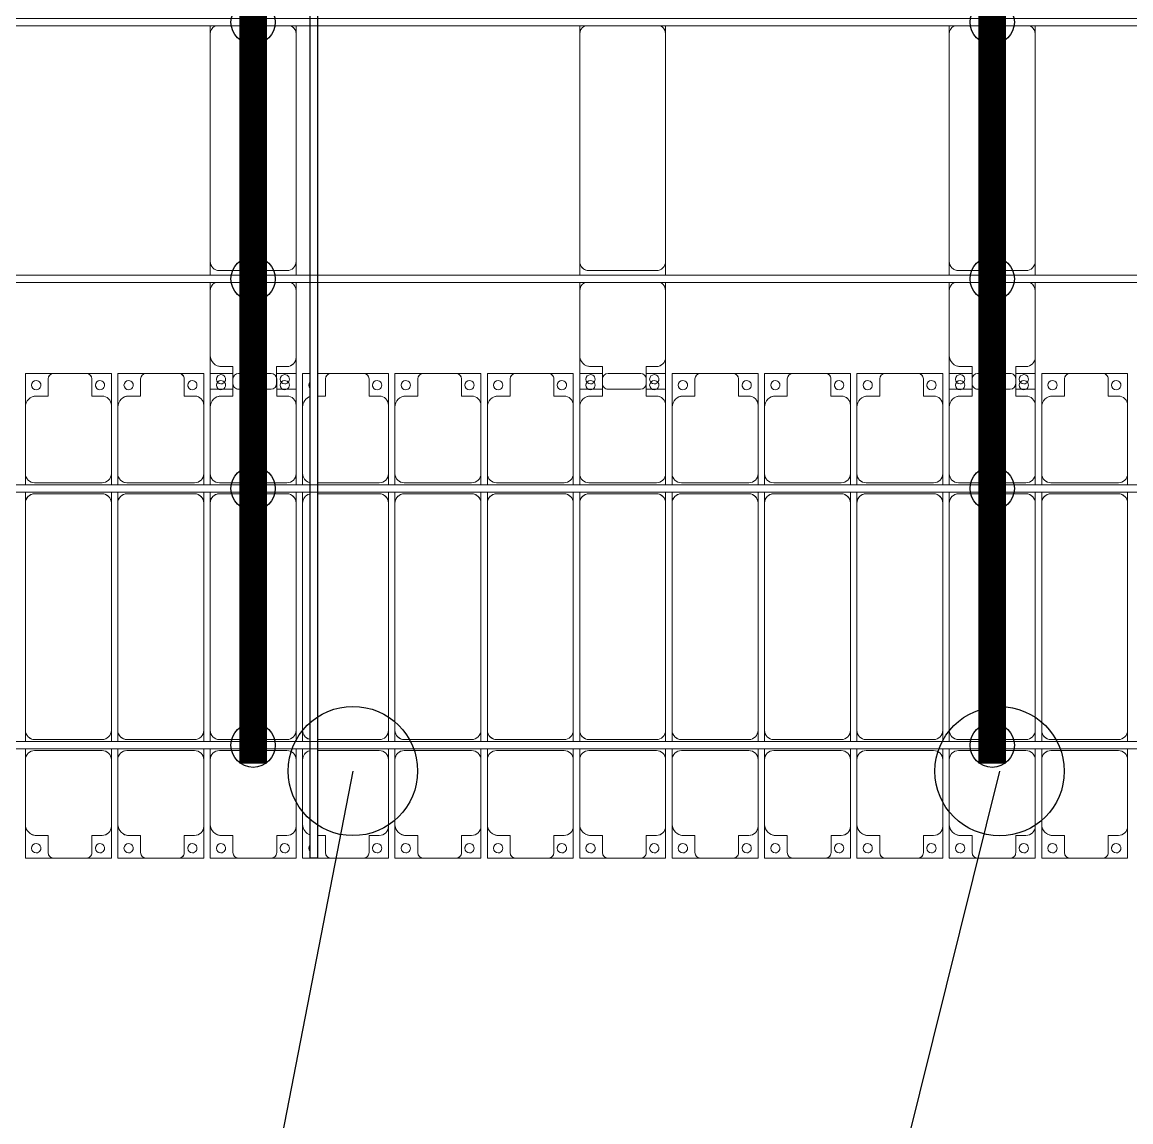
# Model space of a CAD drawing. Header units: millimetres. Extents: x -178706 to 107777, y -87310 to 933.
# Drawn here: x -132141 to -126141, y -81215 to -75261 of the extents above; entities that cross this region are included whole.
import ezdxf

# ---------------------------------------------------------------- set-up
doc = ezdxf.new("R2010")
doc.units = ezdxf.units.MM
doc.layers.add('A-GENM', color=13, linetype='Continuous', lineweight=9)
doc.layers.add('S-BEAM', color=12, linetype='Continuous', lineweight=9)
for name, color, linetype in [('GC-BICH NEO', 6, 'Continuous'), ('GC-DAY NEO', 5, 'Continuous'), ('GC-HOP 40x60 GIA CUONG', 1, 'Continuous')]:
    doc.layers.add(name, color=color, linetype=linetype)

# ---------------------------------------------------------------- blocks, each defined once
blk = doc.blocks.new('Dải phao đi lại kèm đỡ invester - DẢI PHAO ĐI LẠI-19658-BỐ TRÍ KHUNG KẾT CẤU BÈ PIN 04')
at = {"layer": 'A-GENM', "color": 7}
for p, q in [((38758.4, 1312.2), (38911.8, 1312.2)), ((38758.4, 1129.7), (38758.4, 1312.2)), ((38881.8, 1282.2), (38881.8, 1189.7)), ((39088.2, 1312.2), (38911.8, 1312.2)), ((39088.2, 1312.2), (39223.4, 1312.2)), ((39118.2, 1189.7), (39118.2, 1282.2)), ((39223.4, 1312.2), (39223.4, 1139.7)), ((39258.4, 1312.2), (39411.8, 1312.2)), ((39258.4, 1129.7), (39258.4, 1312.2)), ((39381.8, 1282.2), (39381.8, 1189.7)), ((39588.2, 1312.2), (39411.8, 1312.2)), ((39588.2, 1312.2), (39723.4, 1312.2)), ((39618.2, 1189.7), (39618.2, 1282.2)), ((39723.4, 1312.2), (39723.4, 1139.7)), ((39758.4, 1312.2), (39881.8, 1312.2)), ((39758.4, 1129.7), (39758.4, 1312.2)), ((39881.8, 1282.2), (39881.8, 1189.7)), ((40088.2, 1312.2), (39911.8, 1312.2)), ((40118.2, 1312.2), (40223.4, 1312.2)), ((40118.2, 1189.7), (40118.2, 1282.2)), ((40223.4, 1312.2), (40223.4, 1139.7)), ((40258.4, 1312.2), (40300, 1312.2)), ((40258.4, 1129.7), (40258.4, 1312.2)), ((40340, 1312.2), (40411.8, 1312.2)), ((40381.8, 1282.2), (40381.8, 1189.7)), ((40588.2, 1312.2), (40411.8, 1312.2)), ((40588.2, 1312.2), (40723.4, 1312.2)), ((40618.2, 1189.7), (40618.2, 1282.2)), ((40723.4, 1312.2), (40723.4, 1139.7)), ((40758.4, 1312.2), (40911.8, 1312.2)), ((40758.4, 1129.7), (40758.4, 1312.2)), ((40881.8, 1282.2), (40881.8, 1189.7)), ((41088.2, 1312.2), (40911.8, 1312.2)), ((41088.2, 1312.2), (41223.4, 1312.2)), ((41118.2, 1189.7), (41118.2, 1282.2)), ((41223.4, 1312.2), (41223.4, 1139.7)), ((41258.4, 1312.2), (41411.8, 1312.2)), ((41258.4, 1129.7), (41258.4, 1312.2)), ((41381.8, 1282.2), (41381.8, 1189.7)), ((41588.2, 1312.2), (41411.8, 1312.2)), ((41588.2, 1312.2), (41723.4, 1312.2)), ((41618.2, 1189.7), (41618.2, 1282.2)), ((41723.4, 1312.2), (41723.4, 1139.7)), ((41758.4, 1312.2), (41881.8, 1312.2)), ((41758.4, 1129.7), (41758.4, 1312.2)), ((41881.8, 1282.2), (41881.8, 1189.7)), ((42088.2, 1312.2), (41911.8, 1312.2)), ((42118.2, 1312.2), (42223.4, 1312.2)), ((42118.2, 1189.7), (42118.2, 1282.2)), ((42223.4, 1312.2), (42223.4, 1139.7)), ((42258.4, 1312.2), (42411.8, 1312.2)), ((42258.4, 1129.7), (42258.4, 1312.2)), ((42381.8, 1282.2), (42381.8, 1189.7)), ((42588.2, 1312.2), (42411.8, 1312.2)), ((42588.2, 1312.2), (42723.4, 1312.2)), ((42618.2, 1189.7), (42618.2, 1282.2)), ((42723.4, 1312.2), (42723.4, 1139.7)), ((42758.4, 1312.2), (42911.8, 1312.2)), ((42758.4, 1129.7), (42758.4, 1312.2)), ((42881.8, 1282.2), (42881.8, 1189.7)), ((43088.2, 1312.2), (42911.8, 1312.2)), ((43088.2, 1312.2), (43223.4, 1312.2)), ((43118.2, 1189.7), (43118.2, 1282.2)), ((43223.4, 1312.2), (43223.4, 1139.7)), ((43258.4, 1312.2), (43411.8, 1312.2)), ((43258.4, 1129.7), (43258.4, 1312.2)), ((43381.8, 1282.2), (43381.8, 1189.7)), ((43588.2, 1312.2), (43411.8, 1312.2)), ((43588.2, 1312.2), (43723.4, 1312.2)), ((43618.2, 1189.7), (43618.2, 1282.2)), ((43723.4, 1312.2), (43723.4, 1139.7)), ((43758.4, 1312.2), (43881.8, 1312.2)), ((43758.4, 1129.7), (43758.4, 1312.2)), ((43881.8, 1282.2), (43881.8, 1189.7)), ((44088.2, 1312.2), (43911.8, 1312.2)), ((44118.2, 1312.2), (44223.4, 1312.2)), ((44118.2, 1189.7), (44118.2, 1282.2)), ((44223.4, 1312.2), (44223.4, 1139.7)), ((44258.4, 1312.2), (44411.8, 1312.2)), ((44258.4, 1129.7), (44258.4, 1312.2)), ((44381.8, 1282.2), (44381.8, 1189.7)), ((44588.2, 1312.2), (44411.8, 1312.2)), ((44588.2, 1312.2), (44723.4, 1312.2)), ((44618.2, 1189.7), (44618.2, 1282.2)), ((44723.4, 1312.2), (44723.4, 1139.7)), ((38881.8, 1189.7), (38818.4, 1189.7)), ((39173.4, 1189.7), (39118.2, 1189.7)), ((39381.8, 1189.7), (39318.4, 1189.7)), ((39673.4, 1189.7), (39618.2, 1189.7)), ((39881.8, 1189.7), (39818.4, 1189.7)), ((40173.4, 1189.7), (40118.2, 1189.7)), ((40381.8, 1189.7), (40340, 1189.7)), ((40673.4, 1189.7), (40618.2, 1189.7)), ((40881.8, 1189.7), (40818.4, 1189.7)), ((41173.4, 1189.7), (41118.2, 1189.7)), ((41381.8, 1189.7), (41318.4, 1189.7)), ((41673.4, 1189.7), (41618.2, 1189.7)), ((41881.8, 1189.7), (41818.4, 1189.7)), ((42173.4, 1189.7), (42118.2, 1189.7)), ((42381.8, 1189.7), (42318.4, 1189.7)), ((42673.4, 1189.7), (42618.2, 1189.7)), ((42881.8, 1189.7), (42818.4, 1189.7)), ((43173.4, 1189.7), (43118.2, 1189.7)), ((43381.8, 1189.7), (43318.4, 1189.7)), ((43673.4, 1189.7), (43618.2, 1189.7)), ((43881.8, 1189.7), (43818.4, 1189.7)), ((44173.4, 1189.7), (44118.2, 1189.7)), ((44381.8, 1189.7), (44318.4, 1189.7)), ((44673.4, 1189.7), (44618.2, 1189.7)), ((38758.4, 1129.7), (38758.4, 769.7)), ((39223.4, 769.7), (39223.4, 1139.7)), ((39258.4, 1129.7), (39258.4, 769.7)), ((39723.4, 769.7), (39723.4, 1139.7)), ((39758.4, 1129.7), (39758.4, 769.7)), ((40223.4, 769.7), (40223.4, 1139.7)), ((40258.4, 1129.7), (40258.4, 769.7)), ((40723.4, 769.7), (40723.4, 1139.7)), ((40758.4, 1129.7), (40758.4, 769.7)), ((41223.4, 769.7), (41223.4, 1139.7)), ((41258.4, 1129.7), (41258.4, 769.7)), ((41723.4, 769.7), (41723.4, 1139.7)), ((41758.4, 1129.7), (41758.4, 769.7)), ((42223.4, 769.7), (42223.4, 1139.7)), ((42258.4, 1129.7), (42258.4, 769.7)), ((42723.4, 769.7), (42723.4, 1139.7)), ((42758.4, 1129.7), (42758.4, 769.7)), ((43223.4, 769.7), (43223.4, 1139.7)), ((43258.4, 1129.7), (43258.4, 769.7)), ((43723.4, 769.7), (43723.4, 1139.7)), ((43758.4, 1129.7), (43758.4, 769.7)), ((44223.4, 769.7), (44223.4, 1139.7)), ((44258.4, 1129.7), (44258.4, 769.7)), ((44723.4, 769.7), (44723.4, 1139.7)), ((38758.4, 708.9), (38758.4, 769.7)), ((39223.4, 769.7), (39223.4, 708.9)), ((39258.4, 708.9), (39258.4, 769.7)), ((39723.4, 769.7), (39723.4, 708.9)), ((39758.4, 708.9), (39758.4, 769.7)), ((40223.4, 769.7), (40223.4, 708.9)), ((40258.4, 708.9), (40258.4, 769.7)), ((40723.4, 769.7), (40723.4, 708.9)), ((40758.4, 708.9), (40758.4, 769.7)), ((41223.4, 769.7), (41223.4, 708.9)), ((41258.4, 708.9), (41258.4, 769.7)), ((41723.4, 769.7), (41723.4, 708.9)), ((41758.4, 708.9), (41758.4, 769.7)), ((42223.4, 769.7), (42223.4, 708.9)), ((42258.4, 708.9), (42258.4, 769.7)), ((42723.4, 769.7), (42723.4, 708.9)), ((42758.4, 708.9), (42758.4, 769.7)), ((43223.4, 769.7), (43223.4, 708.9)), ((43258.4, 708.9), (43258.4, 769.7)), ((43723.4, 769.7), (43723.4, 708.9)), ((43758.4, 708.9), (43758.4, 769.7)), ((44223.4, 769.7), (44223.4, 708.9)), ((44258.4, 708.9), (44258.4, 769.7)), ((44723.4, 769.7), (44723.4, 708.9)), ((38758.4, 610.3), (38758.4, 668.9)), ((38808.4, 719.7), (39173.4, 719.7)), ((39173.4, 660.3), (38808.4, 660.3)), ((39223.4, 668.9), (39223.4, 610.3)), ((39258.4, 610.3), (39258.4, 668.9)), ((39308.4, 719.7), (39673.4, 719.7)), ((39673.4, 660.3), (39308.4, 660.3)), ((39723.4, 668.9), (39723.4, 610.3)), ((39758.4, 610.3), (39758.4, 668.9)), ((39808.4, 719.7), (40173.4, 719.7)), ((40173.4, 660.3), (39808.4, 660.3)), ((40223.4, 668.9), (40223.4, 610.3)), ((40258.4, 610.3), (40258.4, 668.9)), ((40340, 719.7), (40673.4, 719.7)), ((40673.4, 660.3), (40340, 660.3)), ((40723.4, 668.9), (40723.4, 610.3)), ((40758.4, 610.3), (40758.4, 668.9)), ((40808.4, 719.7), (41173.4, 719.7)), ((41173.4, 660.3), (40808.4, 660.3)), ((41223.4, 668.9), (41223.4, 610.3)), ((41258.4, 610.3), (41258.4, 668.9)), ((41308.4, 719.7), (41673.4, 719.7)), ((41673.4, 660.3), (41308.4, 660.3)), ((41723.4, 668.9), (41723.4, 610.3)), ((41758.4, 610.3), (41758.4, 668.9)), ((41808.4, 719.7), (42173.4, 719.7)), ((42173.4, 660.3), (41808.4, 660.3)), ((42223.4, 668.9), (42223.4, 610.3)), ((42258.4, 610.3), (42258.4, 668.9)), ((42308.4, 719.7), (42673.4, 719.7)), ((42673.4, 660.3), (42308.4, 660.3)), ((42723.4, 668.9), (42723.4, 610.3)), ((42758.4, 610.3), (42758.4, 668.9)), ((42808.4, 719.7), (43173.4, 719.7)), ((43173.4, 660.3), (42808.4, 660.3)), ((43223.4, 668.9), (43223.4, 610.3)), ((43258.4, 610.3), (43258.4, 668.9)), ((43308.4, 719.7), (43673.4, 719.7)), ((43673.4, 660.3), (43308.4, 660.3)), ((43723.4, 668.9), (43723.4, 610.3)), ((43758.4, 610.3), (43758.4, 668.9)), ((43808.4, 719.7), (44173.4, 719.7)), ((44173.4, 660.3), (43808.4, 660.3)), ((44223.4, 668.9), (44223.4, 610.3)), ((44258.4, 610.3), (44258.4, 668.9)), ((44308.4, 719.7), (44673.4, 719.7)), ((44673.4, 660.3), (44308.4, 660.3)), ((44723.4, 668.9), (44723.4, 610.3)), ((38758.4, 610.3), (38758.4, -620.3)), ((39223.4, -620.3), (39223.4, 610.3)), ((39258.4, 610.3), (39258.4, -620.3)), ((39723.4, -620.3), (39723.4, 610.3)), ((39758.4, 610.3), (39758.4, -620.3)), ((40223.4, -620.3), (40223.4, 610.3)), ((40258.4, 610.3), (40258.4, -620.3)), ((40723.4, -620.3), (40723.4, 610.3)), ((40758.4, 610.3), (40758.4, -620.3)), ((41223.4, -620.3), (41223.4, 610.3)), ((41258.4, 610.3), (41258.4, -620.3)), ((41723.4, -620.3), (41723.4, 610.3)), ((41758.4, 610.3), (41758.4, -620.3)), ((42223.4, -620.3), (42223.4, 610.3)), ((42258.4, 610.3), (42258.4, -620.3)), ((42723.4, -620.3), (42723.4, 610.3)), ((42758.4, 610.3), (42758.4, -620.3)), ((43223.4, -620.3), (43223.4, 610.3)), ((43258.4, 610.3), (43258.4, -620.3)), ((43723.4, -620.3), (43723.4, 610.3)), ((43758.4, 610.3), (43758.4, -620.3)), ((44223.4, -620.3), (44223.4, 610.3)), ((44258.4, 610.3), (44258.4, -620.3)), ((44723.4, -620.3), (44723.4, 610.3)), ((38758.4, -681.1), (38758.4, -620.3)), ((39223.4, -620.3), (39223.4, -681.1)), ((39258.4, -681.1), (39258.4, -620.3)), ((39723.4, -620.3), (39723.4, -681.1)), ((39758.4, -681.1), (39758.4, -620.3)), ((40223.4, -620.3), (40223.4, -681.1)), ((40258.4, -681.1), (40258.4, -620.3)), ((40723.4, -620.3), (40723.4, -681.1)), ((40758.4, -681.1), (40758.4, -620.3)), ((41223.4, -620.3), (41223.4, -681.1)), ((41258.4, -681.1), (41258.4, -620.3)), ((41723.4, -620.3), (41723.4, -681.1)), ((41758.4, -681.1), (41758.4, -620.3)), ((42223.4, -620.3), (42223.4, -681.1)), ((42258.4, -681.1), (42258.4, -620.3)), ((42723.4, -620.3), (42723.4, -681.1)), ((42758.4, -681.1), (42758.4, -620.3)), ((43223.4, -620.3), (43223.4, -681.1)), ((43258.4, -681.1), (43258.4, -620.3)), ((43723.4, -620.3), (43723.4, -681.1)), ((43758.4, -681.1), (43758.4, -620.3)), ((44223.4, -620.3), (44223.4, -681.1)), ((44258.4, -681.1), (44258.4, -620.3)), ((44723.4, -620.3), (44723.4, -681.1)), ((38808.4, -670.3), (39173.4, -670.3)), ((39308.4, -670.3), (39673.4, -670.3)), ((39808.4, -670.3), (40173.4, -670.3)), ((40340, -670.3), (40673.4, -670.3)), ((40808.4, -670.3), (41173.4, -670.3)), ((41308.4, -670.3), (41673.4, -670.3)), ((41808.4, -670.3), (42173.4, -670.3)), ((42308.4, -670.3), (42673.4, -670.3)), ((42808.4, -670.3), (43173.4, -670.3)), ((43308.4, -670.3), (43673.4, -670.3)), ((43808.4, -670.3), (44173.4, -670.3)), ((44308.4, -670.3), (44673.4, -670.3)), ((38758.4, -779.7), (38758.4, -721.1)), ((38758.4, -779.7), (38758.4, -1129.7)), ((39173.4, -729.7), (38808.4, -729.7)), ((39223.4, -721.1), (39223.4, -779.7)), ((39223.4, -1139.7), (39223.4, -779.7)), ((39258.4, -779.7), (39258.4, -721.1)), ((39258.4, -779.7), (39258.4, -1129.7)), ((39673.4, -729.7), (39308.4, -729.7)), ((39723.4, -721.1), (39723.4, -779.7)), ((39723.4, -1139.7), (39723.4, -779.7)), ((39758.4, -779.7), (39758.4, -721.1)), ((39758.4, -779.7), (39758.4, -1129.7)), ((40173.4, -729.7), (39808.4, -729.7)), ((40223.4, -721.1), (40223.4, -779.7)), ((40223.4, -1139.7), (40223.4, -779.7)), ((40258.4, -779.7), (40258.4, -721.1)), ((40258.4, -779.7), (40258.4, -1129.7)), ((40673.4, -729.7), (40340, -729.7)), ((40723.4, -721.1), (40723.4, -779.7)), ((40723.4, -1139.7), (40723.4, -779.7)), ((40758.4, -779.7), (40758.4, -721.1)), ((40758.4, -779.7), (40758.4, -1129.7)), ((41173.4, -729.7), (40808.4, -729.7)), ((41223.4, -721.1), (41223.4, -779.7)), ((41223.4, -1139.7), (41223.4, -779.7)), ((41258.4, -779.7), (41258.4, -721.1)), ((41258.4, -779.7), (41258.4, -1129.7)), ((41673.4, -729.7), (41308.4, -729.7)), ((41723.4, -721.1), (41723.4, -779.7)), ((41723.4, -1139.7), (41723.4, -779.7)), ((41758.4, -779.7), (41758.4, -721.1)), ((41758.4, -779.7), (41758.4, -1129.7)), ((42173.4, -729.7), (41808.4, -729.7)), ((42223.4, -721.1), (42223.4, -779.7)), ((42223.4, -1139.7), (42223.4, -779.7)), ((42258.4, -779.7), (42258.4, -721.1)), ((42258.4, -779.7), (42258.4, -1129.7)), ((42673.4, -729.7), (42308.4, -729.7)), ((42723.4, -721.1), (42723.4, -779.7)), ((42723.4, -1139.7), (42723.4, -779.7)), ((42758.4, -779.7), (42758.4, -721.1)), ((42758.4, -779.7), (42758.4, -1129.7)), ((43173.4, -729.7), (42808.4, -729.7)), ((43223.4, -721.1), (43223.4, -779.7)), ((43223.4, -1139.7), (43223.4, -779.7)), ((43258.4, -779.7), (43258.4, -721.1)), ((43258.4, -779.7), (43258.4, -1129.7)), ((43673.4, -729.7), (43308.4, -729.7)), ((43723.4, -721.1), (43723.4, -779.7)), ((43723.4, -1139.7), (43723.4, -779.7)), ((43758.4, -779.7), (43758.4, -721.1)), ((43758.4, -779.7), (43758.4, -1129.7)), ((44173.4, -729.7), (43808.4, -729.7)), ((44223.4, -721.1), (44223.4, -779.7)), ((44223.4, -1139.7), (44223.4, -779.7)), ((44258.4, -779.7), (44258.4, -721.1)), ((44258.4, -779.7), (44258.4, -1129.7)), ((44673.4, -729.7), (44308.4, -729.7)), ((44723.4, -721.1), (44723.4, -779.7)), ((44723.4, -1139.7), (44723.4, -779.7)), ((38758.4, -1312.2), (38758.4, -1129.7)), ((39223.4, -1139.7), (39223.4, -1312.2)), ((39258.4, -1312.2), (39258.4, -1129.7)), ((39723.4, -1139.7), (39723.4, -1312.2)), ((39758.4, -1312.2), (39758.4, -1129.7)), ((40223.4, -1139.7), (40223.4, -1312.2)), ((40258.4, -1312.2), (40258.4, -1129.7)), ((40723.4, -1139.7), (40723.4, -1312.2)), ((40758.4, -1312.2), (40758.4, -1129.7)), ((41223.4, -1139.7), (41223.4, -1312.2)), ((41258.4, -1312.2), (41258.4, -1129.7)), ((41723.4, -1139.7), (41723.4, -1312.2)), ((41758.4, -1312.2), (41758.4, -1129.7)), ((42223.4, -1139.7), (42223.4, -1312.2)), ((42258.4, -1312.2), (42258.4, -1129.7)), ((42723.4, -1139.7), (42723.4, -1312.2)), ((42758.4, -1312.2), (42758.4, -1129.7)), ((43223.4, -1139.7), (43223.4, -1312.2)), ((43258.4, -1312.2), (43258.4, -1129.7)), ((43723.4, -1139.7), (43723.4, -1312.2)), ((43758.4, -1312.2), (43758.4, -1129.7)), ((44223.4, -1139.7), (44223.4, -1312.2)), ((44258.4, -1312.2), (44258.4, -1129.7)), ((44723.4, -1139.7), (44723.4, -1312.2)), ((38818.4, -1189.7), (38881.8, -1189.7)), ((38881.8, -1189.7), (38881.8, -1282.2)), ((39118.2, -1282.2), (39118.2, -1189.7)), ((39118.2, -1189.7), (39173.4, -1189.7)), ((39318.4, -1189.7), (39381.8, -1189.7)), ((39381.8, -1189.7), (39381.8, -1282.2)), ((39618.2, -1282.2), (39618.2, -1189.7)), ((39618.2, -1189.7), (39673.4, -1189.7)), ((39818.4, -1189.7), (39881.8, -1189.7)), ((39881.8, -1189.7), (39881.8, -1282.2)), ((40118.2, -1282.2), (40118.2, -1189.7)), ((40118.2, -1189.7), (40173.4, -1189.7)), ((40340, -1189.7), (40381.8, -1189.7)), ((40381.8, -1189.7), (40381.8, -1282.2)), ((40618.2, -1282.2), (40618.2, -1189.7)), ((40618.2, -1189.7), (40673.4, -1189.7)), ((40818.4, -1189.7), (40881.8, -1189.7)), ((40881.8, -1189.7), (40881.8, -1282.2)), ((41118.2, -1282.2), (41118.2, -1189.7)), ((41118.2, -1189.7), (41173.4, -1189.7)), ((41318.4, -1189.7), (41381.8, -1189.7)), ((41381.8, -1189.7), (41381.8, -1282.2)), ((41618.2, -1282.2), (41618.2, -1189.7)), ((41618.2, -1189.7), (41673.4, -1189.7)), ((41818.4, -1189.7), (41881.8, -1189.7)), ((41881.8, -1189.7), (41881.8, -1282.2)), ((42118.2, -1282.2), (42118.2, -1189.7)), ((42118.2, -1189.7), (42173.4, -1189.7)), ((42318.4, -1189.7), (42381.8, -1189.7)), ((42381.8, -1189.7), (42381.8, -1282.2)), ((42618.2, -1282.2), (42618.2, -1189.7)), ((42618.2, -1189.7), (42673.4, -1189.7)), ((42818.4, -1189.7), (42881.8, -1189.7)), ((42881.8, -1189.7), (42881.8, -1282.2)), ((43118.2, -1282.2), (43118.2, -1189.7)), ((43118.2, -1189.7), (43173.4, -1189.7)), ((43318.4, -1189.7), (43381.8, -1189.7)), ((43381.8, -1189.7), (43381.8, -1282.2)), ((43618.2, -1282.2), (43618.2, -1189.7)), ((43618.2, -1189.7), (43673.4, -1189.7)), ((43818.4, -1189.7), (43881.8, -1189.7)), ((43881.8, -1189.7), (43881.8, -1282.2)), ((44118.2, -1282.2), (44118.2, -1189.7)), ((44118.2, -1189.7), (44173.4, -1189.7)), ((44318.4, -1189.7), (44381.8, -1189.7)), ((44381.8, -1189.7), (44381.8, -1282.2)), ((44618.2, -1282.2), (44618.2, -1189.7)), ((44618.2, -1189.7), (44673.4, -1189.7)), ((38911.8, -1312.2), (38758.4, -1312.2)), ((38911.8, -1312.2), (39088.2, -1312.2)), ((39223.4, -1312.2), (39088.2, -1312.2)), ((39411.8, -1312.2), (39258.4, -1312.2)), ((39411.8, -1312.2), (39588.2, -1312.2)), ((39723.4, -1312.2), (39588.2, -1312.2)), ((39911.8, -1312.2), (39758.4, -1312.2)), ((39911.8, -1312.2), (40088.2, -1312.2)), ((40223.4, -1312.2), (40088.2, -1312.2)), ((40300, -1312.2), (40258.4, -1312.2)), ((40411.8, -1312.2), (40340, -1312.2)), ((40411.8, -1312.2), (40588.2, -1312.2)), ((40723.4, -1312.2), (40588.2, -1312.2)), ((40911.8, -1312.2), (40758.4, -1312.2)), ((40911.8, -1312.2), (41088.2, -1312.2)), ((41223.4, -1312.2), (41088.2, -1312.2)), ((41411.8, -1312.2), (41258.4, -1312.2)), ((41411.8, -1312.2), (41588.2, -1312.2)), ((41723.4, -1312.2), (41588.2, -1312.2)), ((41911.8, -1312.2), (41758.4, -1312.2)), ((41911.8, -1312.2), (42088.2, -1312.2)), ((42223.4, -1312.2), (42088.2, -1312.2)), ((42411.8, -1312.2), (42258.4, -1312.2)), ((42411.8, -1312.2), (42588.2, -1312.2)), ((42723.4, -1312.2), (42588.2, -1312.2)), ((42911.8, -1312.2), (42758.4, -1312.2)), ((42911.8, -1312.2), (43088.2, -1312.2)), ((43223.4, -1312.2), (43088.2, -1312.2)), ((43411.8, -1312.2), (43258.4, -1312.2)), ((43411.8, -1312.2), (43588.2, -1312.2)), ((43723.4, -1312.2), (43588.2, -1312.2)), ((43911.8, -1312.2), (43758.4, -1312.2)), ((43911.8, -1312.2), (44088.2, -1312.2)), ((44223.4, -1312.2), (44088.2, -1312.2)), ((44411.8, -1312.2), (44258.4, -1312.2)), ((44411.8, -1312.2), (44588.2, -1312.2)), ((44723.4, -1312.2), (44588.2, -1312.2))]:
    blk.add_line(p, q, dxfattribs=at)
for centre, radius, start, end in [((38816.8, 1248.6), 25, 90, 270), ((38816.8, 1248.6), 25, 270, 90), ((38911.8, 1282.2), 30, 90, 180), ((38911.8, 1282.2), 30, 90, 150), ((39088.2, 1282.2), 30, 0, 90), ((39088.2, 1282.2), 30, 30, 90), ((39161.8, 1248.6), 25, 90, 270), ((39161.8, 1248.6), 25, 270, 90), ((39316.8, 1248.6), 25, 90, 270), ((39316.8, 1248.6), 25, 270, 90), ((39411.8, 1282.2), 30, 90, 180), ((39411.8, 1282.2), 30, 90, 150), ((39588.2, 1282.2), 30, 360, 90), ((39588.2, 1282.2), 30, 30, 90), ((39661.8, 1248.6), 25, 90, 270), ((39661.8, 1248.6), 25, 270, 90), ((39816.8, 1248.6), 25, 90, 270), ((39816.8, 1248.6), 25, 270, 90), ((39911.8, 1282.2), 30, 90, 180), ((40088.2, 1282.2), 30, 0, 90), ((40161.8, 1248.6), 25, 90, 270), ((40161.8, 1248.6), 25, 270, 90), ((40316.8, 1248.6), 25, 135, 225), ((40411.8, 1282.2), 30, 90, 180), ((40411.8, 1282.2), 30, 90, 150), ((40588.2, 1282.2), 30, 360, 90), ((40588.2, 1282.2), 30, 30, 90), ((40661.8, 1248.6), 25, 90, 270), ((40661.8, 1248.6), 25, 270, 90), ((40816.8, 1248.6), 25, 90, 270), ((40816.8, 1248.6), 25, 270, 90), ((40911.8, 1282.2), 30, 90, 180), ((40911.8, 1282.2), 30, 90, 150), ((41088.2, 1282.2), 30, 0, 90), ((41088.2, 1282.2), 30, 30, 90), ((41161.8, 1248.6), 25, 90, 270), ((41161.8, 1248.6), 25, 270, 90), ((41316.8, 1248.6), 25, 90, 270), ((41316.8, 1248.6), 25, 270, 90), ((41411.8, 1282.2), 30, 90, 180), ((41411.8, 1282.2), 30, 90, 150), ((41588.2, 1282.2), 30, 360, 90), ((41588.2, 1282.2), 30, 30, 90), ((41661.8, 1248.6), 25, 90, 270), ((41661.8, 1248.6), 25, 270, 90), ((41816.8, 1248.6), 25, 90, 270), ((41816.8, 1248.6), 25, 270, 90), ((41911.8, 1282.2), 30, 90, 180), ((42088.2, 1282.2), 30, 0, 90), ((42161.8, 1248.6), 25, 90, 270), ((42161.8, 1248.6), 25, 270, 90), ((42316.8, 1248.6), 25, 90, 270), ((42316.8, 1248.6), 25, 270, 90), ((42411.8, 1282.2), 30, 90, 180), ((42411.8, 1282.2), 30, 90, 150), ((42588.2, 1282.2), 30, 0, 90), ((42588.2, 1282.2), 30, 30, 90), ((42661.8, 1248.6), 25, 90, 270), ((42661.8, 1248.6), 25, 270, 90), ((42816.8, 1248.6), 25, 90, 270), ((42816.8, 1248.6), 25, 270, 90), ((42911.8, 1282.2), 30, 90, 180), ((42911.8, 1282.2), 30, 90, 150), ((43088.2, 1282.2), 30, 360, 90), ((43088.2, 1282.2), 30, 30, 90), ((43161.8, 1248.6), 25, 90, 270), ((43161.8, 1248.6), 25, 270, 90), ((43316.8, 1248.6), 25, 90, 270), ((43316.8, 1248.6), 25, 270, 90), ((43411.8, 1282.2), 30, 90, 180), ((43411.8, 1282.2), 30, 100.06696, 150), ((43588.2, 1282.2), 30, 360, 90), ((43588.2, 1282.2), 30, 30, 90), ((43661.8, 1248.6), 25, 90, 270), ((43661.8, 1248.6), 25, 270, 90), ((43816.8, 1248.6), 25, 90, 270), ((43816.8, 1248.6), 25, 270, 90), ((43911.8, 1282.2), 30, 90, 180), ((44088.2, 1282.2), 30, 360, 90), ((44161.8, 1248.6), 25, 90, 270), ((44161.8, 1248.6), 25, 270, 90), ((44316.8, 1248.6), 25, 90, 270), ((44316.8, 1248.6), 25, 270, 90), ((44411.8, 1282.2), 30, 90, 180), ((44411.8, 1282.2), 30, 90, 150), ((44588.2, 1282.2), 30, 360, 90), ((44588.2, 1282.2), 30, 30, 90), ((44661.8, 1248.6), 25, 90, 270), ((44661.8, 1248.6), 25, 270, 90), ((39161.8, 1248.6), 25, 180, 195), ((39661.8, 1248.6), 25, 180, 195), ((40316.8, 1248.6), 25, 345, 15), ((40661.8, 1248.6), 25, 180, 195), ((41161.8, 1248.6), 25, 180, 195), ((41661.8, 1248.6), 25, 180, 195), ((42661.8, 1248.6), 25, 180, 195), ((43161.8, 1248.6), 25, 180, 195), ((43661.8, 1248.6), 25, 180, 195), ((44661.8, 1248.6), 25, 180, 195), ((38818.4, 1129.7), 60, 90, 180), ((38818.4, 1129.7), 60, 90, 120), ((39173.4, 1139.7), 50, 360, 90), ((39173.4, 1139.7), 50, 45, 90), ((39318.4, 1129.7), 60, 90, 180), ((39318.4, 1129.7), 60, 90, 120), ((39673.4, 1139.7), 50, 0, 90), ((39673.4, 1139.7), 50, 45, 85.73327), ((39818.4, 1129.7), 60, 90, 180), ((39818.4, 1129.7), 60, 90, 120), ((40173.4, 1139.7), 50, 0, 90), ((40173.4, 1139.7), 50, 45, 90), ((40318.4, 1129.7), 60, 107.99672, 180), ((40318.4, 1129.7), 60, 107.99672, 120), ((40673.4, 1139.7), 50, 360, 90), ((40673.4, 1139.7), 50, 45, 90), ((40818.4, 1129.7), 60, 90, 180), ((40818.4, 1129.7), 60, 90, 120), ((41173.4, 1139.7), 50, 360, 90), ((41173.4, 1139.7), 50, 45, 90), ((41318.4, 1129.7), 60, 90, 180), ((41318.4, 1129.7), 60, 90, 120), ((41673.4, 1139.7), 50, 360, 90), ((41673.4, 1139.7), 50, 45, 90), ((41818.4, 1129.7), 60, 90, 180), ((41818.4, 1129.7), 60, 90, 120), ((42173.4, 1139.7), 50, 0, 90), ((42173.4, 1139.7), 50, 45, 90), ((42318.4, 1129.7), 60, 90, 180), ((42318.4, 1129.7), 60, 90, 120), ((42673.4, 1139.7), 50, 360, 90), ((42673.4, 1139.7), 50, 45, 90), ((42818.4, 1129.7), 60, 90, 180), ((42818.4, 1129.7), 60, 90, 120), ((43173.4, 1139.7), 50, 0, 90), ((43173.4, 1139.7), 50, 45, 90), ((43318.4, 1129.7), 60, 90, 180), ((43318.4, 1129.7), 60, 90, 120), ((43673.4, 1139.7), 50, 360, 90), ((43673.4, 1139.7), 50, 45, 90), ((43818.4, 1129.7), 60, 90, 180), ((43818.4, 1129.7), 60, 90, 120), ((44173.4, 1139.7), 50, 0, 90), ((44173.4, 1139.7), 50, 45, 90), ((44318.4, 1129.7), 60, 90, 180), ((44318.4, 1129.7), 60, 90, 120), ((44673.4, 1139.7), 50, 0, 90), ((44673.4, 1139.7), 50, 45, 90), ((38808.4, 769.7), 50, 180, 270), ((38808.4, 769.7), 50, 225, 270), ((39173.4, 769.7), 50, 270, 0), ((39173.4, 769.7), 50, 270, 315), ((39308.4, 769.7), 50, 180, 270), ((39308.4, 769.7), 50, 225, 265.0553), ((39673.4, 769.7), 50, 270, 0), ((39673.4, 769.7), 50, 270, 315), ((39808.4, 769.7), 50, 180, 270), ((39808.4, 769.7), 50, 225, 270), ((40173.4, 769.7), 50, 270, 0), ((40173.4, 769.7), 50, 270, 315), ((40308.4, 769.7), 50, 180, 255), ((40308.4, 769.7), 50, 225, 255), ((40673.4, 769.7), 50, 270, 0), ((40673.4, 769.7), 50, 270, 315), ((40808.4, 769.7), 50, 180, 270), ((40808.4, 769.7), 50, 225, 270), ((41173.4, 769.7), 50, 270, 0), ((41173.4, 769.7), 50, 270, 315), ((41308.4, 769.7), 50, 180, 270), ((41308.4, 769.7), 50, 225, 270), ((41673.4, 769.7), 50, 270, 0), ((41673.4, 769.7), 50, 270, 315), ((41808.4, 769.7), 50, 180, 270), ((41808.4, 769.7), 50, 225, 270), ((42173.4, 769.7), 50, 270, 0), ((42173.4, 769.7), 50, 270, 315), ((42308.4, 769.7), 50, 180, 270), ((42308.4, 769.7), 50, 225, 270), ((42673.4, 769.7), 50, 270, 0), ((42673.4, 769.7), 50, 270, 315), ((42808.4, 769.7), 50, 180, 270), ((42808.4, 769.7), 50, 225, 270), ((43173.4, 769.7), 50, 270, 0), ((43173.4, 769.7), 50, 270, 315), ((43308.4, 769.7), 50, 180, 270), ((43308.4, 769.7), 50, 225, 270), ((43673.4, 769.7), 50, 270, 360), ((43673.4, 769.7), 50, 270, 315), ((43808.4, 769.7), 50, 180, 270), ((43808.4, 769.7), 50, 225, 270), ((44173.4, 769.7), 50, 270, 0), ((44173.4, 769.7), 50, 270, 315), ((44308.4, 769.7), 50, 180, 270), ((44308.4, 769.7), 50, 225, 270), ((44673.4, 769.7), 50, 270, 0), ((44673.4, 769.7), 50, 270, 315), ((38808.4, 610.3), 50, 90, 180), ((39173.4, 610.3), 50, 360, 90), ((39173.4, 610.3), 50, 15, 90), ((39308.4, 610.3), 50, 90, 180), ((39673.4, 610.3), 50, 0, 90), ((39673.4, 610.3), 50, 15, 90), ((39808.4, 610.3), 50, 90, 180), ((40173.4, 610.3), 50, 360, 90), ((40173.4, 610.3), 50, 15, 90), ((40673.4, 610.3), 50, 360, 90), ((40673.4, 610.3), 50, 15, 90), ((40808.4, 610.3), 50, 90, 180), ((41173.4, 610.3), 50, 360, 90), ((41173.4, 610.3), 50, 15, 90), ((41308.4, 610.3), 50, 90, 180), ((41673.4, 610.3), 50, 360, 90), ((41673.4, 610.3), 50, 15, 90), ((41808.4, 610.3), 50, 90, 180), ((42173.4, 610.3), 50, 0, 90), ((42173.4, 610.3), 50, 15, 90), ((42308.4, 610.3), 50, 90, 180), ((42673.4, 610.3), 50, 0, 90), ((42673.4, 610.3), 50, 15, 90), ((42808.4, 610.3), 50, 90, 180), ((43173.4, 610.3), 50, 360, 90), ((43173.4, 610.3), 50, 15, 90), ((43308.4, 610.3), 50, 90, 180), ((43673.4, 610.3), 50, 360, 90), ((43673.4, 610.3), 50, 15, 90), ((43808.4, 610.3), 50, 90, 180), ((44173.4, 610.3), 50, 360, 90), ((44173.4, 610.3), 50, 15, 90), ((44308.4, 610.3), 50, 90, 180), ((44673.4, 610.3), 50, 360, 90), ((44673.4, 610.3), 50, 15, 90), ((38808.4, 610.3), 50, 105, 180), ((39308.4, 610.3), 50, 105, 180), ((39808.4, 610.3), 50, 105, 180), ((40308.4, 610.3), 50, 105, 180), ((40308.4, 610.3), 50, 105, 180), ((40808.4, 610.3), 50, 105, 180), ((41308.4, 610.3), 50, 105, 180), ((41808.4, 610.3), 50, 105, 180), ((42308.4, 610.3), 50, 105, 180), ((42808.4, 610.3), 50, 105, 180), ((43308.4, 610.3), 50, 105, 180), ((43808.4, 610.3), 50, 105, 180), ((44308.4, 610.3), 50, 105, 180), ((38808.4, -620.3), 50, 180, 270), ((38808.4, -620.3), 50, 195, 270), ((39173.4, -620.3), 50, 270, 360), ((39173.4, -620.3), 50, 270, 360), ((39308.4, -620.3), 50, 180, 270), ((39308.4, -620.3), 50, 195, 265.05237), ((39673.4, -620.3), 50, 270, 0), ((39673.4, -620.3), 50, 270, 0), ((39808.4, -620.3), 50, 180, 270), ((39808.4, -620.3), 50, 195, 270), ((40173.4, -620.3), 50, 270, 360), ((40173.4, -620.3), 50, 270, 360), ((40308.4, -620.3), 50, 180, 255), ((40308.4, -620.3), 50, 195, 255), ((40673.4, -620.3), 50, 270, 0), ((40673.4, -620.3), 50, 270, 0), ((40808.4, -620.3), 50, 180, 270), ((40808.4, -620.3), 50, 195, 270), ((41173.4, -620.3), 50, 270, 360), ((41173.4, -620.3), 50, 270, 360), ((41308.4, -620.3), 50, 180, 270), ((41308.4, -620.3), 50, 195, 270), ((41673.4, -620.3), 50, 270, 0), ((41673.4, -620.3), 50, 270, 0), ((41808.4, -620.3), 50, 180, 270), ((41808.4, -620.3), 50, 195, 270), ((42173.4, -620.3), 50, 270, 0), ((42173.4, -620.3), 50, 270, 0), ((42308.4, -620.3), 50, 180, 270), ((42308.4, -620.3), 50, 195, 240), ((42673.4, -620.3), 50, 270, 360), ((42673.4, -620.3), 50, 270, 360), ((42808.4, -620.3), 50, 180, 270), ((42808.4, -620.3), 50, 195, 270), ((43173.4, -620.3), 50, 270, 360), ((43173.4, -620.3), 50, 270, 360), ((43308.4, -620.3), 50, 180, 270), ((43308.4, -620.3), 50, 195, 270), ((43673.4, -620.3), 50, 270, 360), ((43673.4, -620.3), 50, 270, 360), ((43808.4, -620.3), 50, 180, 270), ((43808.4, -620.3), 50, 195, 234.32901), ((44173.4, -620.3), 50, 270, 360), ((44173.4, -620.3), 50, 270, 360), ((44308.4, -620.3), 50, 180, 270), ((44308.4, -620.3), 50, 195, 270), ((44673.4, -620.3), 50, 270, 360), ((44673.4, -620.3), 50, 270, 360), ((42308.4, -620.3), 50, 245.34931, 270), ((43808.4, -620.3), 50, 240, 270), ((38808.4, -779.7), 50, 90, 180), ((38808.4, -779.7), 50, 90, 135), ((39173.4, -779.7), 50, 0, 90), ((39173.4, -779.7), 50, 45, 90), ((39308.4, -779.7), 50, 90, 180), ((39308.4, -779.7), 50, 94.94776, 135), ((39673.4, -779.7), 50, 360, 90), ((39673.4, -779.7), 50, 45, 90), ((39808.4, -779.7), 50, 90, 180), ((39808.4, -779.7), 50, 90, 135), ((40173.4, -779.7), 50, 360, 90), ((40173.4, -779.7), 50, 45, 90), ((40308.4, -779.7), 50, 105, 180), ((40308.4, -779.7), 50, 105, 135), ((40673.4, -779.7), 50, 360, 90), ((40673.4, -779.7), 50, 45, 90), ((40808.4, -779.7), 50, 90, 180), ((40808.4, -779.7), 50, 90, 135), ((41173.4, -779.7), 50, 0, 90), ((41173.4, -779.7), 50, 45, 90), ((41308.4, -779.7), 50, 90, 180), ((41308.4, -779.7), 50, 90, 135), ((41673.4, -779.7), 50, 360, 90), ((41673.4, -779.7), 50, 45, 90), ((41808.4, -779.7), 50, 90, 180), ((41808.4, -779.7), 50, 90, 135), ((42173.4, -779.7), 50, 360, 90), ((42173.4, -779.7), 50, 45, 90), ((42308.4, -779.7), 50, 90, 180), ((42308.4, -779.7), 50, 90, 135), ((42673.4, -779.7), 50, 360, 90), ((42673.4, -779.7), 50, 45, 90), ((42808.4, -779.7), 50, 90, 180), ((42808.4, -779.7), 50, 90, 135), ((43173.4, -779.7), 50, 360, 90), ((43173.4, -779.7), 50, 45, 90), ((43308.4, -779.7), 50, 90, 180), ((43308.4, -779.7), 50, 90, 135), ((43673.4, -779.7), 50, 0, 90), ((43673.4, -779.7), 50, 45, 90), ((43808.4, -779.7), 50, 90, 180), ((43808.4, -779.7), 50, 90, 135), ((44173.4, -779.7), 50, 360, 90), ((44173.4, -779.7), 50, 45, 90), ((44308.4, -779.7), 50, 90, 180), ((44308.4, -779.7), 50, 90, 135), ((44673.4, -779.7), 50, 360, 90), ((44673.4, -779.7), 50, 45, 90), ((38818.4, -1129.7), 60, 180, 270), ((39173.4, -1139.7), 50, 270, 360), ((39318.4, -1129.7), 60, 180, 270), ((39673.4, -1139.7), 50, 270, 360), ((39818.4, -1129.7), 60, 180, 270), ((40173.4, -1139.7), 50, 270, 360), ((40318.4, -1129.7), 60, 180, 252.00328), ((40673.4, -1139.7), 50, 270, 360), ((40818.4, -1129.7), 60, 180, 270), ((41173.4, -1139.7), 50, 270, 360), ((41318.4, -1129.7), 60, 180, 270), ((41673.4, -1139.7), 50, 270, 360), ((41818.4, -1129.7), 60, 180, 270), ((42173.4, -1139.7), 50, 270, 360), ((42318.4, -1129.7), 60, 180, 270), ((42673.4, -1139.7), 50, 270, 360), ((42818.4, -1129.7), 60, 180, 270), ((43173.4, -1139.7), 50, 270, 360), ((43318.4, -1129.7), 60, 180, 270), ((43673.4, -1139.7), 50, 270, 360), ((43818.4, -1129.7), 60, 180, 270), ((44173.4, -1139.7), 50, 270, 360), ((44318.4, -1129.7), 60, 180, 270), ((44673.4, -1139.7), 50, 270, 360), ((38818.4, -1129.7), 60, 240, 270), ((39173.4, -1139.7), 50, 270, 315), ((39318.4, -1129.7), 60, 240, 270), ((39673.4, -1139.7), 50, 270, 315), ((39818.4, -1129.7), 60, 240, 270), ((40173.4, -1139.7), 50, 270, 315), ((40318.4, -1129.7), 60, 240, 252.00328), ((40673.4, -1139.7), 50, 270, 315), ((40818.4, -1129.7), 60, 240, 270), ((41173.4, -1139.7), 50, 270, 315), ((41318.4, -1129.7), 60, 240, 270), ((41673.4, -1139.7), 50, 270, 315), ((41818.4, -1129.7), 60, 240, 270), ((42173.4, -1139.7), 50, 270, 315), ((42318.4, -1129.7), 60, 240, 270), ((42673.4, -1139.7), 50, 270, 315), ((42818.4, -1129.7), 60, 240, 270), ((43173.4, -1139.7), 50, 270, 315), ((43318.4, -1129.7), 60, 240, 270), ((43673.4, -1139.7), 50, 270, 315), ((43818.4, -1129.7), 60, 240, 270), ((44173.4, -1139.7), 50, 270, 315), ((44318.4, -1129.7), 60, 240, 270), ((44673.4, -1139.7), 50, 270, 315), ((38816.8, -1258.6), 25, 90, 270), ((38816.8, -1258.6), 25, 270, 90), ((39161.8, -1258.6), 25, 90, 270), ((39161.8, -1258.6), 25, 165, 180), ((39161.8, -1258.6), 25, 270, 90), ((39316.8, -1258.6), 25, 90, 270), ((39316.8, -1258.6), 25, 270, 90), ((39661.8, -1258.6), 25, 90, 270), ((39661.8, -1258.6), 25, 165, 180), ((39661.8, -1258.6), 25, 270, 90), ((39816.8, -1258.6), 25, 90, 270), ((39816.8, -1258.6), 25, 270, 90), ((40161.8, -1258.6), 25, 90, 270), ((40161.8, -1258.6), 25, 165, 180), ((40161.8, -1258.6), 25, 270, 90), ((40316.8, -1258.6), 25, 135, 225), ((40316.8, -1258.6), 25, 345, 15), ((40661.8, -1258.6), 25, 90, 270), ((40661.8, -1258.6), 25, 165, 180), ((40661.8, -1258.6), 25, 270, 90), ((40816.8, -1258.6), 25, 90, 270), ((40816.8, -1258.6), 25, 270, 90), ((41161.8, -1258.6), 25, 90, 270), ((41161.8, -1258.6), 25, 165, 180), ((41161.8, -1258.6), 25, 270, 90), ((41316.8, -1258.6), 25, 90, 270), ((41316.8, -1258.6), 25, 270, 90), ((41661.8, -1258.6), 25, 90, 270), ((41661.8, -1258.6), 25, 165, 180), ((41661.8, -1258.6), 25, 270, 90), ((41816.8, -1258.6), 25, 90, 270), ((41816.8, -1258.6), 25, 270, 90), ((42161.8, -1258.6), 25, 90, 270), ((42161.8, -1258.6), 25, 165, 180), ((42161.8, -1258.6), 25, 270, 90), ((42316.8, -1258.6), 25, 90, 270), ((42316.8, -1258.6), 25, 270, 90), ((42661.8, -1258.6), 25, 90, 270), ((42661.8, -1258.6), 25, 165, 180), ((42661.8, -1258.6), 25, 270, 90), ((42816.8, -1258.6), 25, 90, 270), ((42816.8, -1258.6), 25, 270, 90), ((43161.8, -1258.6), 25, 90, 270), ((43161.8, -1258.6), 25, 165, 180), ((43161.8, -1258.6), 25, 270, 90), ((43316.8, -1258.6), 25, 90, 270), ((43316.8, -1258.6), 25, 270, 90), ((43661.8, -1258.6), 25, 90, 270), ((43661.8, -1258.6), 25, 165, 180), ((43661.8, -1258.6), 25, 270, 90), ((43816.8, -1258.6), 25, 90, 270), ((43816.8, -1258.6), 25, 270, 90), ((44161.8, -1258.6), 25, 90, 270), ((44161.8, -1258.6), 25, 165, 180), ((44161.8, -1258.6), 25, 270, 90), ((44316.8, -1258.6), 25, 90, 270), ((44316.8, -1258.6), 25, 270, 90), ((44661.8, -1258.6), 25, 90, 270), ((44661.8, -1258.6), 25, 165, 180), ((44661.8, -1258.6), 25, 270, 90), ((38911.8, -1282.2), 30, 180, 270), ((38911.8, -1282.2), 30, 210, 270), ((39088.2, -1282.2), 30, 270, 0), ((39088.2, -1282.2), 30, 270, 330), ((39411.8, -1282.2), 30, 180, 270), ((39411.8, -1282.2), 30, 210, 270), ((39588.2, -1282.2), 30, 270, 0), ((39588.2, -1282.2), 30, 270, 330), ((39911.8, -1282.2), 30, 180, 270), ((39911.8, -1282.2), 30, 210, 270), ((40088.2, -1282.2), 30, 270, 0), ((40088.2, -1282.2), 30, 270, 330), ((40411.8, -1282.2), 30, 180, 270), ((40411.8, -1282.2), 30, 210, 270), ((40588.2, -1282.2), 30, 270, 360), ((40588.2, -1282.2), 30, 270, 330), ((40911.8, -1282.2), 30, 180, 270), ((40911.8, -1282.2), 30, 210, 270), ((41088.2, -1282.2), 30, 270, 0), ((41088.2, -1282.2), 30, 270, 330), ((41411.8, -1282.2), 30, 180, 270), ((41411.8, -1282.2), 30, 210, 270), ((41588.2, -1282.2), 30, 270, 360), ((41588.2, -1282.2), 30, 270, 330), ((41911.8, -1282.2), 30, 180, 270), ((41911.8, -1282.2), 30, 210, 270), ((42088.2, -1282.2), 30, 270, 0), ((42088.2, -1282.2), 30, 270, 330), ((42411.8, -1282.2), 30, 180, 270), ((42411.8, -1282.2), 30, 210, 270), ((42588.2, -1282.2), 30, 270, 0), ((42588.2, -1282.2), 30, 270, 330), ((42911.8, -1282.2), 30, 180, 270), ((42911.8, -1282.2), 30, 210, 270), ((43088.2, -1282.2), 30, 270, 0), ((43088.2, -1282.2), 30, 270, 330), ((43411.8, -1282.2), 30, 180, 270), ((43411.8, -1282.2), 30, 210, 270), ((43588.2, -1282.2), 30, 270, 0), ((43588.2, -1282.2), 30, 270, 330), ((43911.8, -1282.2), 30, 180, 270), ((43911.8, -1282.2), 30, 210, 270), ((44088.2, -1282.2), 30, 270, 0), ((44088.2, -1282.2), 30, 270, 330), ((44411.8, -1282.2), 30, 180, 270), ((44411.8, -1282.2), 30, 210, 270), ((44588.2, -1282.2), 30, 270, 0), ((44588.2, -1282.2), 30, 270, 330)]:
    blk.add_arc(centre, radius, start, end, dxfattribs=at)
blk = doc.blocks.new('Dầm C52 - Dầm C52-22346-BỐ TRÍ KHUNG KẾT CẤU BÈ PIN 04')
at = {"layer": 'S-BEAM', "color": 1}
for p, q in [((-87623.4, 20), (87623.4, 20)), ((87623.4, -20), (-87623.4, -20))]:
    blk.add_line(p, q, dxfattribs=at)
blk = doc.blocks.new('Dai phao do pin - DẢI PHAO ĐỠ PIN-V20-BỐ TRÍ KHUNG KẾT CẤU BÈ PIN 04')
at = {"layer": 'A-GENM', "color": 7}
for p, q in [((-1312.2, 241.6), (-1129.7, 241.6)), ((-1312.2, 118.2), (-1312.2, 241.6)), ((-779.7, 241.6), (-1129.7, 241.6)), ((-779.7, 241.6), (-735.3, 241.6)), ((-695.3, 241.6), (-620.3, 241.6)), ((610.3, 241.6), (-620.3, 241.6)), ((610.3, 241.6), (654.7, 241.6)), ((-1189.7, 181.6), (-1189.7, 118.2)), ((-670.3, 191.6), (-670.3, -173.4)), ((-1312.2, 88.2), (-1312.2, -88.2)), ((-1189.7, 118.2), (-1282.2, 118.2)), ((-1312.2, -223.4), (-1312.2, -118.2)), ((-1282.2, -118.2), (-1189.7, -118.2)), ((-1189.7, -118.2), (-1189.7, -173.4)), ((-1139.7, -223.4), (-1312.2, -223.4)), ((-1139.7, -223.4), (-779.7, -223.4)), ((-735.3, -223.4), (-779.7, -223.4)), ((-620.3, -223.4), (-695.3, -223.4)), ((-620.3, -223.4), (610.3, -223.4)), ((654.7, -223.4), (610.3, -223.4))]:
    blk.add_line(p, q, dxfattribs=at)
for centre, radius, start, end in [((-1129.7, 181.6), 60, 90, 180), ((-779.7, 191.6), 50, 30, 90), ((-620.3, 191.6), 50, 90, 180), ((610.3, 191.6), 50, 30, 90), ((610.3, 191.6), 50, 30, 90), ((-1258.6, 183.2), 25, 0, 180), ((-1258.6, 183.2), 25, 180, 0), ((-1129.7, 181.6), 60, 150, 180), ((-779.7, 191.6), 50, 30, 45), ((-620.3, 191.6), 50, 105, 180), ((-1282.2, 88.2), 30, 90, 180), ((-1282.2, -88.2), 30, 180, 270), ((-1258.6, -161.8), 25, 0, 180), ((-1258.6, -161.8), 25, 180, 0), ((-1139.7, -173.4), 50, 180, 270), ((-1139.7, -173.4), 50, 180, 225), ((-620.3, -173.4), 50, 180, 270), ((-620.3, -173.4), 50, 180, 270), ((-779.7, -173.4), 50, 270, 330), ((-779.7, -173.4), 50, 315, 330), ((610.3, -173.4), 50, 270, 330), ((610.3, -173.4), 50, 285.7179, 330)]:
    blk.add_arc(centre, radius, start, end, dxfattribs=at)
blk = doc.blocks.new('Dai phao do pin - DẢI PHAO ĐỠ PIN-V21-BỐ TRÍ KHUNG KẾT CẤU BÈ PIN 04')
at = {"layer": 'A-GENM', "color": 7}
for p, q in [((-1312.2, 241.6), (-1129.7, 241.6)), ((-1312.2, 118.2), (-1312.2, 241.6)), ((-779.7, 241.6), (-1129.7, 241.6)), ((-779.7, 241.6), (-735.3, 241.6)), ((-695.3, 241.6), (-620.3, 241.6)), ((610.3, 241.6), (-620.3, 241.6)), ((610.3, 241.6), (654.7, 241.6)), ((-1189.7, 181.6), (-1189.7, 118.2)), ((-670.3, 191.6), (-670.3, -173.4)), ((-1312.2, 88.2), (-1312.2, -88.2)), ((-1189.7, 118.2), (-1282.2, 118.2)), ((-1312.2, -223.4), (-1312.2, -118.2)), ((-1282.2, -118.2), (-1189.7, -118.2)), ((-1189.7, -118.2), (-1189.7, -173.4)), ((-1139.7, -223.4), (-1312.2, -223.4)), ((-1139.7, -223.4), (-779.7, -223.4)), ((-735.3, -223.4), (-779.7, -223.4)), ((-620.3, -223.4), (-695.3, -223.4)), ((-620.3, -223.4), (610.3, -223.4)), ((654.7, -223.4), (610.3, -223.4))]:
    blk.add_line(p, q, dxfattribs=at)
for centre, radius, start, end in [((-1129.7, 181.6), 60, 90, 180), ((-779.7, 191.6), 50, 30, 90), ((-620.3, 191.6), 50, 90, 180), ((610.3, 191.6), 50, 30, 90), ((610.3, 191.6), 50, 30, 90), ((-1258.6, 183.2), 25, 0, 180), ((-1258.6, 183.2), 25, 180, 0), ((-1129.7, 181.6), 60, 150, 180), ((-779.7, 191.6), 50, 30, 45), ((-620.3, 191.6), 50, 105, 180), ((-1282.2, 88.2), 30, 90, 180), ((-1282.2, -88.2), 30, 180, 270), ((-1258.6, -161.8), 25, 0, 180), ((-1258.6, -161.8), 25, 180, 0), ((-1139.7, -173.4), 50, 180, 270), ((-1139.7, -173.4), 50, 180, 225), ((-620.3, -173.4), 50, 180, 270), ((-620.3, -173.4), 50, 180, 270), ((-779.7, -173.4), 50, 270, 330), ((-779.7, -173.4), 50, 315, 330), ((610.3, -173.4), 50, 270, 330), ((610.3, -173.4), 50, 285.71337, 330)]:
    blk.add_arc(centre, radius, start, end, dxfattribs=at)
blk = doc.blocks.new('Dai phao do pin - DẢI PHAO ĐỠ PIN-V22-BỐ TRÍ KHUNG KẾT CẤU BÈ PIN 04')
at = {"layer": 'A-GENM', "color": 7}
for p, q in [((-1312.2, 241.6), (-1129.7, 241.6)), ((-1312.2, 118.2), (-1312.2, 241.6)), ((-779.7, 241.6), (-1129.7, 241.6)), ((-779.7, 241.6), (-735.3, 241.6)), ((-695.3, 241.6), (-620.3, 241.6)), ((610.3, 241.6), (-620.3, 241.6)), ((610.3, 241.6), (654.7, 241.6)), ((-1189.7, 181.6), (-1189.7, 118.2)), ((-670.3, 191.6), (-670.3, -173.4)), ((-1312.2, 88.2), (-1312.2, -88.2)), ((-1189.7, 118.2), (-1282.2, 118.2)), ((-1312.2, -223.4), (-1312.2, -118.2)), ((-1282.2, -118.2), (-1189.7, -118.2)), ((-1189.7, -118.2), (-1189.7, -173.4)), ((-1139.7, -223.4), (-1312.2, -223.4)), ((-1139.7, -223.4), (-779.7, -223.4)), ((-735.3, -223.4), (-779.7, -223.4)), ((-620.3, -223.4), (-695.3, -223.4)), ((-620.3, -223.4), (610.3, -223.4)), ((654.7, -223.4), (610.3, -223.4))]:
    blk.add_line(p, q, dxfattribs=at)
for centre, radius, start, end in [((-1129.7, 181.6), 60, 90, 180), ((-779.7, 191.6), 50, 30, 90), ((-620.3, 191.6), 50, 90, 180), ((610.3, 191.6), 50, 30, 90), ((610.3, 191.6), 50, 30, 90), ((-1258.6, 183.2), 25, 0, 180), ((-1258.6, 183.2), 25, 180, 0), ((-1129.7, 181.6), 60, 150, 180), ((-779.7, 191.6), 50, 30, 45), ((-620.3, 191.6), 50, 150, 180), ((-620.3, 191.6), 50, 105, 144.3357), ((-1282.2, 88.2), 30, 90, 180), ((-1282.2, -88.2), 30, 180, 270), ((-1258.6, -161.8), 25, 0, 180), ((-1258.6, -161.8), 25, 180, 0), ((-1139.7, -173.4), 50, 180, 270), ((-1139.7, -173.4), 50, 180, 225), ((-620.3, -173.4), 50, 180, 270), ((-620.3, -173.4), 50, 180, 270), ((-779.7, -173.4), 50, 270, 330), ((-779.7, -173.4), 50, 315, 330), ((610.3, -173.4), 50, 270, 330), ((610.3, -173.4), 50, 285.70883, 330)]:
    blk.add_arc(centre, radius, start, end, dxfattribs=at)
blk = doc.blocks.new('Dầm C52 - Hộp 40x60-15957-BỐ TRÍ KHUNG KẾT CẤU BÈ PIN 04')
at = {"layer": 'S-BEAM', "color": 3, "lineweight": 25}
for p, q in [((-37160, -20), (-37160, 20)), ((-37160, 20), (37160, 20)), ((37160, -20), (-37160, -20))]:
    blk.add_line(p, q, dxfattribs=at)
blk = doc.blocks.new('HOBANMONG_BEPIN 4_rvt-1-BỐ TRÍ KHUNG KẾT CẤU BÈ PIN 04')
at = {"layer": 'A-GENM', "color": 3, "lineweight": 25}
for name, p, rotation in [('Dai phao do pin - DẢI PHAO ĐỠ PIN-V20-BỐ TRÍ KHUNG KẾT CẤU BÈ PIN 04', (-130882.2, -75935.9), 90.00010434022407), ('Dai phao do pin - DẢI PHAO ĐỠ PIN-V21-BỐ TRÍ KHUNG KẾT CẤU BÈ PIN 04', (-128882.2, -75935.9), 90.00010434022407), ('Dai phao do pin - DẢI PHAO ĐỠ PIN-V22-BỐ TRÍ KHUNG KẾT CẤU BÈ PIN 04', (-126882.2, -75935.9), 90.00010434022407), ('Dải phao đi lại kèm đỡ invester - DẢI PHAO ĐI LẠI-19658-BỐ TRÍ KHUNG KẾT CẤU BÈ PIN 04', (-170882.1, -78475), 0.0001043351917741)]:
    blk.add_blockref(name, p, dxfattribs=dict(at, rotation=rotation))
at = {"layer": 'S-BEAM', "color": 3, "lineweight": 25}
for name, p, rotation in [('Dầm C52 - Hộp 40x60-15957-BỐ TRÍ KHUNG KẾT CẤU BÈ PIN 04', (-130562.2, -42627), 90.00010434022374), ('Dầm C52 - Dầm C52-22346-BỐ TRÍ KHUNG KẾT CẤU BÈ PIN 04', (-83798.6, -75261.2), 180.0001043386848), ('Dầm C52 - Dầm C52-22346-BỐ TRÍ KHUNG KẾT CẤU BÈ PIN 04', (-83794.8, -76651.2), 180.0001043386848), ('Dầm C52 - Dầm C52-22346-BỐ TRÍ KHUNG KẾT CẤU BÈ PIN 04', (-83791.6, -77785.9), 180.0001043386848), ('Dầm C52 - Dầm C52-22346-BỐ TRÍ KHUNG KẾT CẤU BÈ PIN 04', (-83787.8, -79175.9), 180.0001043351917)]:
    blk.add_blockref(name, p, dxfattribs=dict(at, rotation=rotation))

msp = doc.modelspace()

# ---------------------------------------------------------------- linework, layer by layer
at = {"layer": 'GC-BICH NEO'}
for centre in [(-130351.3, -79315.4), (-126851.3, -79316.7)]:
    msp.add_circle(centre, 350, dxfattribs=at)
at = {"layer": 'GC-DAY NEO'}
for p, q in [((-130351.3, -79315.4), (-131877.8, -87168.4)), ((-126851.3, -79316.7), (-128780.4, -87080.6))]:
    msp.add_line(p, q, dxfattribs=at)
at = {"layer": 'GC-HOP 40x60 GIA CUONG', "const_width": 150}
for points in [[(-130891.3, -79275.9), (-130891.3, -64275.9)], [(-126891.3, -79275.9), (-126891.3, -64275.9)]]:
    msp.add_lwpolyline(points, dxfattribs=at)
at = {"layer": 'GC-HOP 40x60 GIA CUONG'}
for centre in [(-130891.3, -75261.2), (-126891.3, -75261.2), (-130891.3, -76651.2), (-126891.3, -76651.2), (-130891.3, -77785.9), (-126891.3, -77785.9), (-130891.3, -79175.9), (-126891.3, -79175.9)]:
    msp.add_circle(centre, 120, dxfattribs=at)

# ---------------------------------------------------------------- block references
at = {"lineweight": 5}
msp.add_blockref('HOBANMONG_BEPIN 4_rvt-1-BỐ TRÍ KHUNG KẾT CẤU BÈ PIN 04', (0, 0), dxfattribs=at)

doc.saveas('drawing.dxf')
